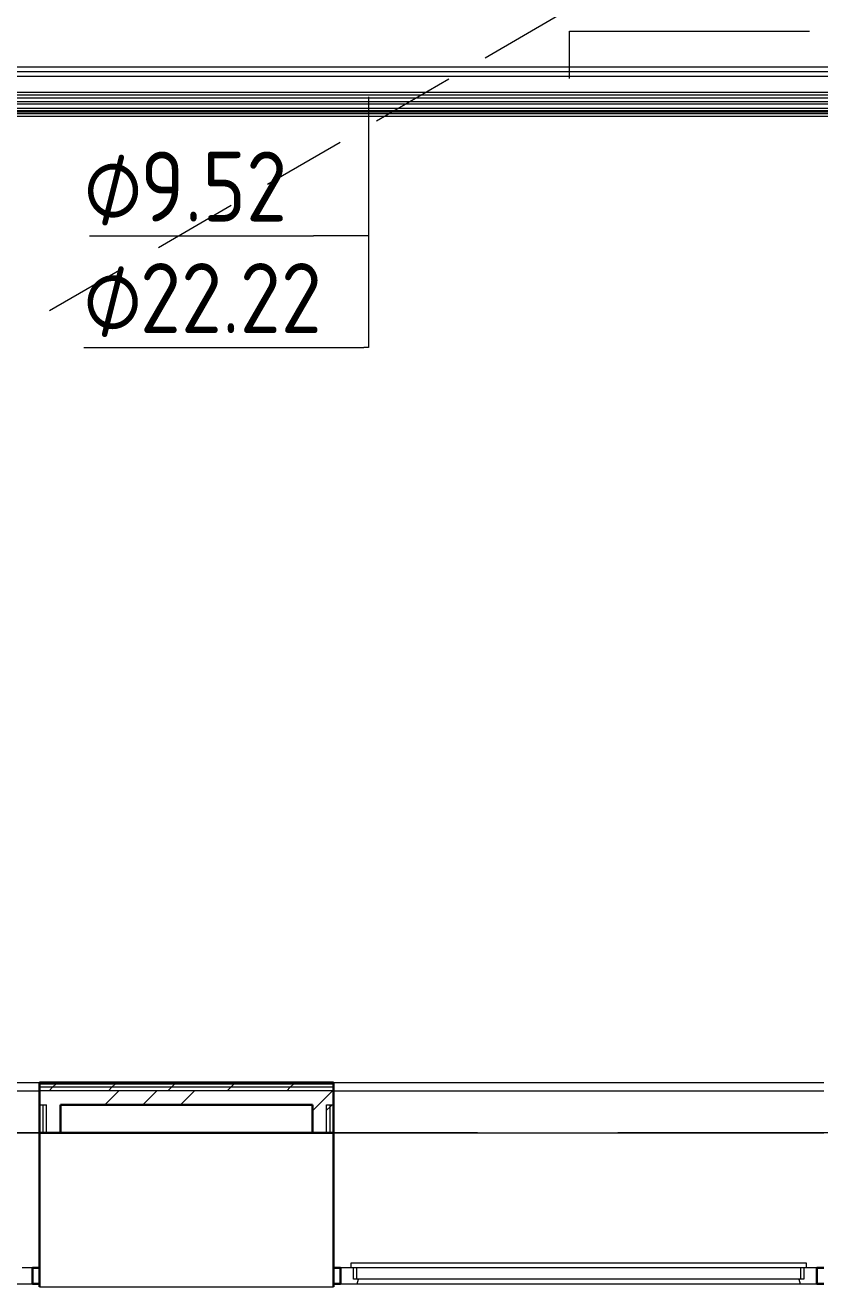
# Model space of a CAD drawing. Header units: millimetres. Extents: x -88595 to 880822, y -1054509 to -148035.
# Drawn here: x 427297 to 430134, y -247802 to -243296 of the extents above; entities that cross this region are included whole.
import ezdxf

# ---------------------------------------------------------------- set-up
doc = ezdxf.new("R2010")
doc.units = ezdxf.units.MM
doc.linetypes.add('ADSK_Линия сетки', pattern=[25, 20, -2.5, 0, -2.5])
doc.linetypes.add('ADSK_Сверху', pattern=[4.5, 3, -1.5])
for name, color, linetype, lineweight in [('_ Окна', 7, 'Continuous', 30), ('Изоляция', 7, 'Continuous', 18), ('Линии', 7, 'Continuous', 9), ('Марки', 7, 'Continuous', 20), ('Оборудование', 7, 'Continuous', 18), ('Окна', 7, 'Continuous', 9), ('Оси', 7, 'Continuous', 9), ('Стены внутренние', 7, 'Continuous', 18), ('Стены наружные', 7, 'Continuous', 18), ('Стены штриховка', 7, 'Continuous', 9), ('Трубопровод', 7, 'Continuous', 18)]:
    doc.layers.add(name, color=color, linetype=linetype, lineweight=lineweight)
doc.styles.add('$1$GOST Common_9', font='GOST_Common.ttf', dxfattribs={"width": 0.9, "height": 250})
doc.styles.add('$5$GOST Common', font='GOST_Common.ttf', dxfattribs={"width": 0.9, "height": 250})

# ---------------------------------------------------------------- blocks, each defined once
blk = doc.blocks.new('$0$ADSK_M_Трубы - Диаметр_10-3265709-В_Координация_3 этаж ОВ3')
at = {"layer": 'Марки'}
blk.add_line((0, 0), (10, 0), dxfattribs=at)
blk = doc.blocks.new('$0$ADSK_M_Трубы - Диаметр_8-160846-В_Координация_3 этаж ОВ3')
at = {"layer": 'Марки'}
blk.add_line((0, 0), (8, 0), dxfattribs=at)
blk = doc.blocks.new('3 этаж')
at = {"layer": '_ Окна', "lineweight": 18}
for p, q in [((439203.9, 678691.9), (439165.9, 678691.9)), ((439203.9, 678633.9), (439203.9, 678691.9)), ((440341.9, 678691.9), (440303.9, 678691.9)), ((440303.9, 678691.9), (440303.9, 678633.9)), ((440349.9, 678650.9), (440349.9, 678691.9)), ((441957.9, 678691.9), (441957.9, 678650.9)), ((442003.9, 678691.9), (441965.9, 678691.9)), ((442003.9, 678633.9), (442003.9, 678691.9)), ((439144.5, 678633.9), (439203.9, 678633.9)), ((440303.9, 678633.9), (440363.3, 678633.9)), ((440361.9, 678650.9), (440349.9, 678650.9)), ((440363.3, 678633.9), (440367.9, 678650.9)), ((441939.9, 678650.9), (441944.5, 678633.9)), ((441944.5, 678633.9), (442003.9, 678633.9)), ((441957.9, 678650.9), (441945.9, 678650.9))]:
    blk.add_line(p, q, dxfattribs=at)
at = {"layer": '_ Окна'}
for p, q in [((439228.9, 678691.9), (439203.9, 678691.9)), ((439203.9, 678691.9), (439203.9, 678633.9)), ((440303.9, 678691.9), (440278.9, 678691.9)), ((440303.9, 678633.9), (440303.9, 678691.9)), ((442028.9, 678691.9), (442003.9, 678691.9)), ((442003.9, 678691.9), (442003.9, 678633.9)), ((439203.9, 678633.9), (439228.9, 678633.9)), ((440278.9, 678633.9), (440303.9, 678633.9)), ((442003.9, 678633.9), (442028.9, 678633.9))]:
    blk.add_line(p, q, dxfattribs=at)
at = {"layer": 'Линии', "linetype": 'ADSK_Сверху', "ltscale": 100}
blk.add_line((434203.9, 679173.9), (453848.9, 690573.9), dxfattribs=at)
at = {"layer": 'Окна'}
for p, q in [((440341.9, 678708.9), (441965.9, 678708.9)), ((440341.9, 678691.9), (440341.9, 678708.9)), ((441965.9, 678691.9), (440341.9, 678691.9)), ((440361.9, 678650.9), (440361.9, 678691.9)), ((441945.9, 678691.9), (441945.9, 678650.9)), ((441965.9, 678708.9), (441965.9, 678691.9)), ((441945.9, 678650.9), (440361.9, 678650.9)), ((440363.3, 678633.9), (441944.5, 678633.9))]:
    blk.add_line(p, q, dxfattribs=at)
at = {"layer": 'Оси', "linetype": 'ADSK_Линия сетки', "ltscale": 100}
blk.add_line((460793.9, 679173.9), (389071.6, 679173.9), dxfattribs=at)
at = {"layer": 'Стены внутренние'}
for p, q in [((437478.9, 679173.9), (439228.9, 679173.9)), ((440278.9, 679173.9), (442028.9, 679173.9)), ((439228.9, 678623.9), (440278.9, 678623.9))]:
    blk.add_line(p, q, dxfattribs=at)
at = {"layer": 'Стены внутренние', "lineweight": 30}
for p, q in [((439228.9, 679173.9), (439228.9, 678623.9)), ((439303.9, 679173.9), (440203.9, 679173.9)), ((440278.9, 679173.9), (440278.9, 678623.9))]:
    blk.add_line(p, q, dxfattribs=at)
at = {"layer": 'Стены наружные'}
for p, q in [((437478.9, 679353.9), (439228.9, 679353.9)), ((440278.9, 679353.9), (442028.9, 679353.9)), ((437478.9, 679323.9), (439228.9, 679323.9)), ((440278.9, 679323.9), (442028.9, 679323.9))]:
    blk.add_line(p, q, dxfattribs=at)
at = {"layer": 'Стены наружные', "lineweight": 30}
for p, q in [((439228.9, 679353.9), (440278.9, 679353.9)), ((439228.9, 679173.9), (439228.9, 679353.9)), ((440278.9, 679353.9), (440278.9, 679173.9)), ((439303.9, 679273.9), (440203.9, 679273.9)), ((439303.9, 679273.9), (439303.9, 679173.9)), ((440203.9, 679173.9), (440203.9, 679273.9)), ((439228.9, 679173.9), (439303.9, 679173.9)), ((440203.9, 679173.9), (440278.9, 679173.9))]:
    blk.add_line(p, q, dxfattribs=at)
at = {"layer": 'Стены наружные', "linetype": 'Continuous', "lineweight": 9}
for p, q in [((439499.7, 679348.9), (439504.7, 679353.9)), ((439924, 679348.9), (439929, 679353.9)), ((439262.6, 679323.9), (439275.1, 679336.4)), ((439275.1, 679336.4), (439287.6, 679348.9)), ((439462, 679273.9), (439512, 679323.9)), ((439474.7, 679323.9), (439487.2, 679336.4)), ((439487.2, 679336.4), (439499.7, 679348.9)), ((439596.9, 679273.9), (439646.9, 679323.9)), ((439686.8, 679323.9), (439699.3, 679336.4)), ((439699.3, 679336.4), (439711.8, 679348.9)), ((439731.8, 679273.9), (439781.8, 679323.9)), ((439899, 679323.9), (439911.5, 679336.4)), ((439911.5, 679336.4), (439924, 679348.9)), ((440111.1, 679323.9), (440123.6, 679336.4)), ((440123.6, 679336.4), (440136.1, 679348.9)), ((440225.3, 679273.9), (440275.3, 679323.9)), ((440203.9, 679252.5), (440225.3, 679273.9)), ((440253.9, 679254.5), (440266.4, 679267)), ((440266.4, 679267), (440273.2, 679273.9))]:
    blk.add_line(p, q, dxfattribs=at)
at = {"layer": 'Стены штриховка'}
for p, q in [((439228.9, 679348.9), (440278.9, 679348.9)), ((440278.9, 679348.9), (439228.9, 679348.9)), ((440278.9, 679336.4), (439228.9, 679336.4)), ((440278.9, 679323.9), (439228.9, 679323.9)), ((439228.9, 679273.9), (439253.9, 679273.9)), ((439241.4, 679173.9), (439241.4, 679273.9)), ((439253.9, 679173.9), (439253.9, 679273.9)), ((440253.9, 679173.9), (440253.9, 679273.9)), ((440253.9, 679273.9), (440278.9, 679273.9)), ((440266.4, 679173.9), (440266.4, 679273.9))]:
    blk.add_line(p, q, dxfattribs=at)

msp = doc.modelspace()

# ---------------------------------------------------------------- linework, layer by layer
at = {"layer": 'Изоляция', "color": 134, "true_color": 0x00a6a6}
for p, q in [((430900.3, -243537), (425731.3, -243537)), ((425738.2, -243577.2), (430907.3, -243577.2))]:
    msp.add_line(p, q, dxfattribs=at)
at = {"layer": 'Изоляция', "color": 190, "true_color": 0x8000ff}
for p, q in [((431677.5, -243593.4), (425671.3, -243593.4)), ((425675, -243620.9), (431685.3, -243620.9))]:
    msp.add_line(p, q, dxfattribs=at)
at = {"layer": 'Марки'}
for p, q in [((429241.1, -243318), (429297.5, -243318)), ((429241.1, -243487.2), (429241.1, -243318)), ((428523.3, -243552.3), (428523.3, -244447.4)), ((428523.3, -243608.2), (428523.3, -244049)), ((428523.3, -244049), (428326.3, -244049)), ((428523.3, -244447.4), (428505.5, -244447.4))]:
    msp.add_line(p, q, dxfattribs=at)
at = {"layer": 'Трубопровод', "color": 24, "linetype": 'Continuous', "true_color": 0xa52900}
for p, q in [((430935.8, -243446.4), (426102.4, -243446.4)), ((426102.4, -243478.4), (430935.8, -243478.4))]:
    msp.add_line(p, q, dxfattribs=at)
at = {"layer": 'Трубопровод', "color": 24, "true_color": 0xa52900}
msp.add_line((430935.8, -243462.4), (426102.4, -243462.4), dxfattribs=at)
msp.add_line((430935.8, -243462.4), (426102.4, -243462.4), dxfattribs=at)
at = {"layer": 'Трубопровод', "color": 134, "linetype": 'Continuous', "true_color": 0x00a6a6}
for p, q in [((430891.3, -243546), (425731.3, -243546)), ((425731.3, -243568.2), (430891.3, -243568.2))]:
    msp.add_line(p, q, dxfattribs=at)
at = {"layer": 'Трубопровод', "color": 134, "true_color": 0x00a6a6}
msp.add_line((430891.3, -243557.1), (425731.3, -243557.1), dxfattribs=at)
msp.add_line((430891.3, -243557.1), (425731.3, -243557.1), dxfattribs=at)
at = {"layer": 'Трубопровод', "color": 190, "linetype": 'Continuous', "true_color": 0x8000ff}
for p, q in [((431685.3, -243602.4), (425671.3, -243602.4)), ((425671.3, -243611.9), (431685.3, -243611.9))]:
    msp.add_line(p, q, dxfattribs=at)
at = {"layer": 'Трубопровод', "color": 190, "true_color": 0x8000ff}
msp.add_line((431685.3, -243607.1), (425671.3, -243607.1), dxfattribs=at)
msp.add_line((431685.3, -243607.1), (425671.3, -243607.1), dxfattribs=at)

# ---------------------------------------------------------------- block references
at = {"layer": 'Марки', "xscale": 99.99999999999993, "yscale": 99.99999999999993, "zscale": 99.99999999999993}
for name, p in [('$0$ADSK_M_Трубы - Диаметр_8-160846-В_Координация_3 этаж ОВ3', (429297.5, -243318)), ('$0$ADSK_M_Трубы - Диаметр_8-160846-В_Координация_3 этаж ОВ3', (427526.3, -244049)), ('$0$ADSK_M_Трубы - Диаметр_10-3265709-В_Координация_3 этаж ОВ3', (427505.5, -244447.4))]:
    msp.add_blockref(name, p, dxfattribs=at)
at = {"layer": 'Оборудование', "color": 5, "true_color": 0x0000ff}
msp.add_blockref('3 этаж', (-11880.6, -926425.8), dxfattribs=at)

# ---------------------------------------------------------------- texts
at = {"layer": 'Марки', "lineweight": 9, "char_height": 250, "attachment_point": 1}
for s, insert, width, style in [('9.52', (427708, -243747.4), 663.797, '$5$GOST Common'), ('\\fGOST Common|b0|i0|c254|p34|;\\W.9;⌀', (427505.5, -243747.4), 245.316, '$1$GOST Common_9'), ('22.22', (427706.6, -244145.8), 858.607, '$5$GOST Common'), ('\\fGOST Common|b0|i0|c254|p34|;\\W.9;⌀', (427504.2, -244145.8), 245.316, '$1$GOST Common_9')]:
    msp.add_mtext(s, dxfattribs=dict(at, insert=insert, width=width, style=style))

doc.saveas('drawing.dxf')
